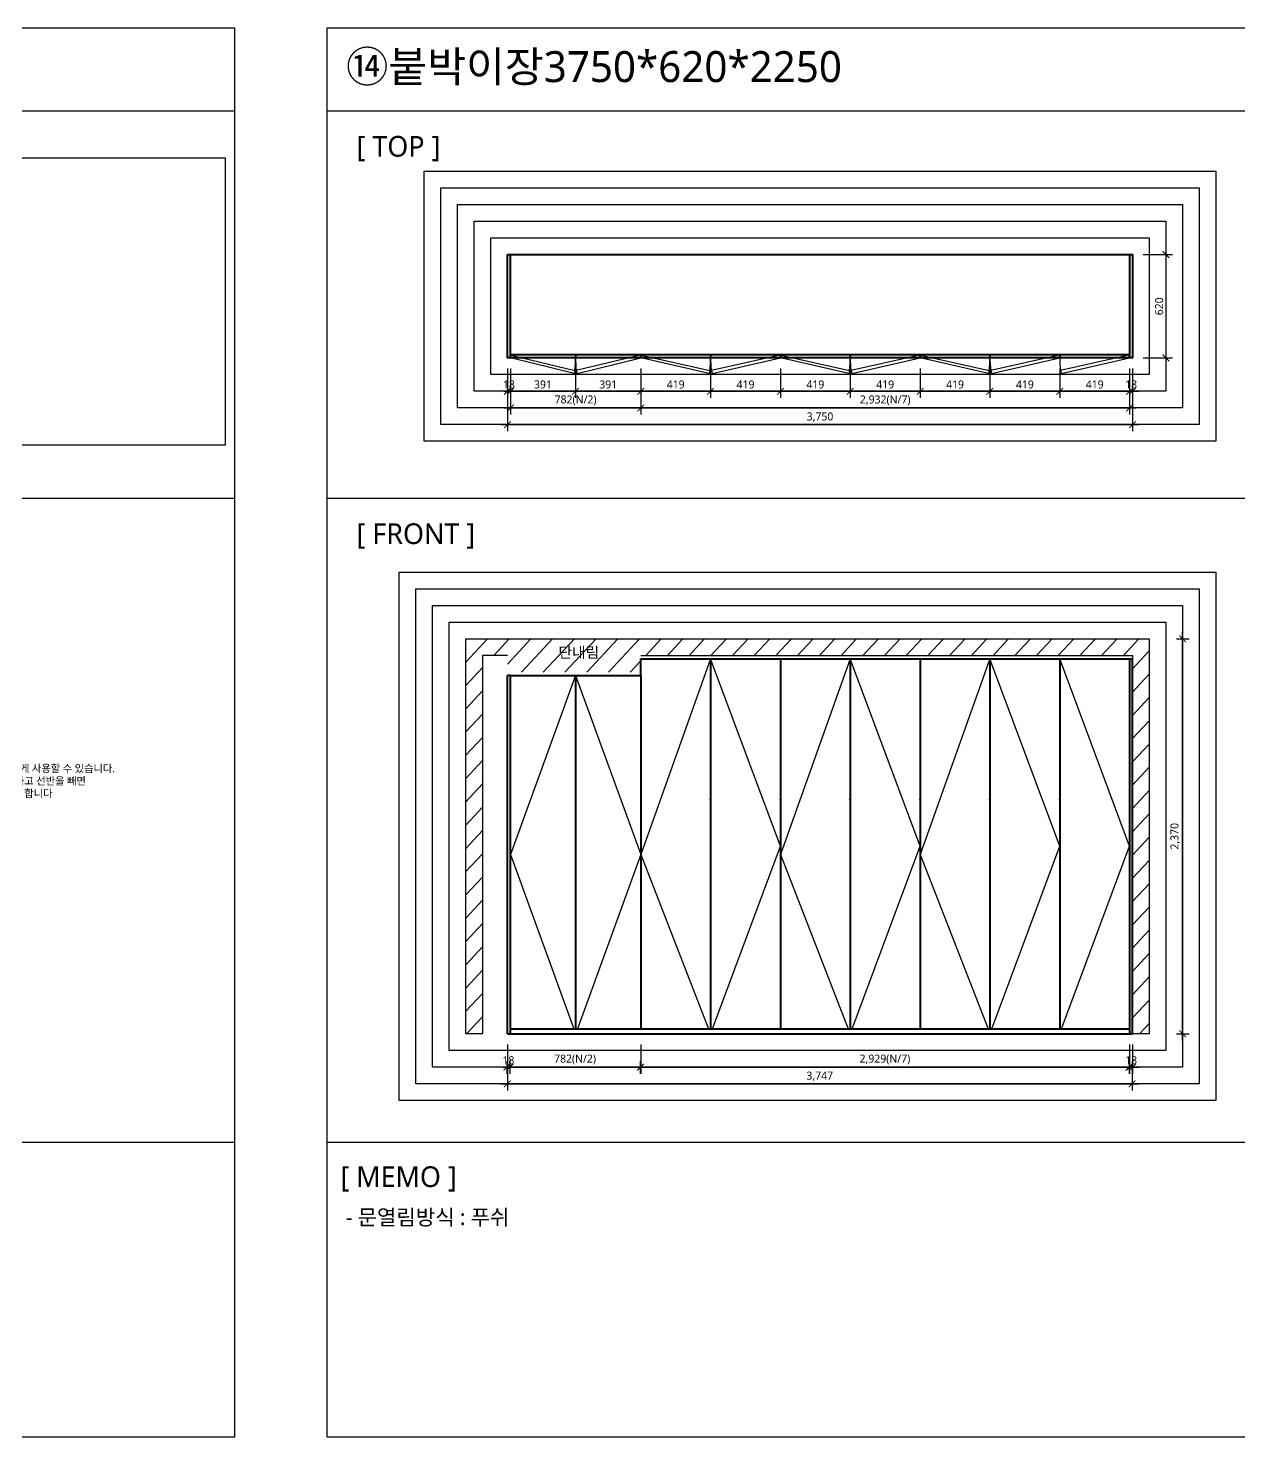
# Model space of a CAD drawing. Header units: millimetres. Extents: x 512 to 764439, y -71 to 559481.
# Drawn here: x 526170 to 533432, y 206194 to 214645 of the extents above; entities that cross this region are included whole.
import ezdxf

# ---------------------------------------------------------------- set-up
doc = ezdxf.new("R2010")
doc.units = ezdxf.units.MM
doc.header["$LTSCALE"] = 50
for name, pattern in [('ACAD_ISO07W100', [3, 0, -3]), ('CENTER', [50.8, 31.75, -6.35, 6.35, -6.35]), ('DASHDOT', [1, 0.5, -0.25, 0, -0.25])]:
    doc.linetypes.add(name, pattern=pattern)
for name, color, linetype in [('#CENTER', 1, 'CENTER'), ('#FUR_제작', 6, 'Continuous'), ('#가전가구', 252, 'Continuous'), ('#건축벽체_CON', 2, 'Continuous'), ('.', 8, 'Continuous'), ('_R_F_WIN', 4, 'Continuous')]:
    doc.layers.add(name, color=color, linetype=linetype)
doc.layers.add('#Fur', color=6, linetype='Continuous', lineweight=40)
doc.styles.add('맑은 고딕', font='malgun.ttf')
doc.styles.add('맑은고딕', font='malgun.ttf')
doc.dimstyles.new('DIM-120', dxfattribs={"dimscale": 120, "dimtxt": 0.6, "dimasz": 0.8, "dimexe": 0.8, "dimexo": 0.8, "dimgap": 0.2, "dimtad": 1, "dimdec": 0, "dimlunit": 6, "dimtxsty": '맑은고딕', "dimblk": 'ARCHTICK', "dimcen": 1, "dimdle": 0.8, "dimclrd": 5, "dimclre": 5, "dimclrt": 4, "dimadec": 0, "dimazin": 0, "dimtfac": 1, "dimtdec": 0, "dimtix": 1, "dimtmove": 2, "dimatfit": 3, "dimldrblk": 'ARCHTICK', "dimfxl": 1, "dimtolj": 1, "dimtzin": 0, "dimarcsym": 0})
picture_1 = doc.add_image_def('image19.png', size_in_pixel=(1047, 669))

# ---------------------------------------------------------------- blocks, each defined once
blk = doc.blocks.new('_ArchTick')
at = {"color": 0, "linetype": 'ByBlock', "const_width": 0.15}
blk.add_lwpolyline([(-0.5, -0.5), (0.5, 0.5)], dxfattribs=at)
blk = doc.blocks.new('*D497')
at = {"color": 5, "lineweight": -2, "transparency": 16777216}
for p, q in [((529044.7, 212602.8), (529044.7, 212426.8)), ((529062.7, 212602.8), (529062.7, 212426.8)), ((529044.7, 212466.8), (529004.7, 212466.8)), ((529044.7, 212466.8), (529062.7, 212466.8)), ((529062.7, 212466.8), (529102.7, 212466.8))]:
    blk.add_line(p, q, dxfattribs=at)
at = {"layer": 'Defpoints', "color": 0, "transparency": 16777216}
for p in [(529044.7, 212666.8), (529062.7, 212666.8), (529062.7, 212466.8)]:
    blk.add_point(p, dxfattribs=at)
at = {"color": 5, "lineweight": -2, "transparency": 16777216, "xscale": 40, "yscale": 40, "zscale": 40}
blk.add_blockref('_ArchTick', (529044.7, 212466.8), dxfattribs=at)
at = {"color": 5, "lineweight": -2, "transparency": 16777216, "xscale": 40, "yscale": 40, "zscale": 40, "rotation": 180}
blk.add_blockref('_ArchTick', (529062.7, 212466.8), dxfattribs=at)
at = {"color": 4, "transparency": 16777216, "insert": (529053.7, 212507.7), "char_height": 48, "attachment_point": 5, "style": '맑은고딕'}
blk.add_mtext('\\A1;18', dxfattribs=at)
blk = doc.blocks.new('*D498')
at = {"color": 5, "lineweight": -2, "transparency": 16777216}
for p, q in [((529062.7, 212602.8), (529062.7, 212426.8)), ((529453.7, 212602.8), (529453.7, 212426.8)), ((529022.7, 212466.8), (529493.7, 212466.8))]:
    blk.add_line(p, q, dxfattribs=at)
at = {"layer": 'Defpoints', "color": 0, "transparency": 16777216}
for p in [(529062.7, 212666.8), (529453.7, 212666.8), (529453.7, 212466.8)]:
    blk.add_point(p, dxfattribs=at)
at = {"color": 5, "lineweight": -2, "transparency": 16777216, "xscale": 40, "yscale": 40, "zscale": 40, "rotation": 180}
blk.add_blockref('_ArchTick', (529062.7, 212466.8), dxfattribs=at)
at = {"color": 5, "lineweight": -2, "transparency": 16777216, "xscale": 40, "yscale": 40, "zscale": 40}
blk.add_blockref('_ArchTick', (529453.7, 212466.8), dxfattribs=at)
at = {"color": 4, "transparency": 16777216, "insert": (529258.2, 212507.7), "char_height": 48, "attachment_point": 5, "style": '맑은고딕'}
blk.add_mtext('\\A1;391', dxfattribs=at)
blk = doc.blocks.new('*D499')
at = {"color": 5, "lineweight": -2, "transparency": 16777216}
for p, q in [((529453.7, 212602.8), (529453.7, 212426.8)), ((529844.7, 212602.8), (529844.7, 212426.8)), ((529413.7, 212466.8), (529884.7, 212466.8))]:
    blk.add_line(p, q, dxfattribs=at)
at = {"layer": 'Defpoints', "color": 0, "transparency": 16777216}
for p in [(529453.7, 212666.8), (529844.7, 212666.8), (529844.7, 212466.8)]:
    blk.add_point(p, dxfattribs=at)
at = {"color": 5, "lineweight": -2, "transparency": 16777216, "xscale": 40, "yscale": 40, "zscale": 40, "rotation": 180}
blk.add_blockref('_ArchTick', (529453.7, 212466.8), dxfattribs=at)
at = {"color": 5, "lineweight": -2, "transparency": 16777216, "xscale": 40, "yscale": 40, "zscale": 40}
blk.add_blockref('_ArchTick', (529844.7, 212466.8), dxfattribs=at)
at = {"color": 4, "transparency": 16777216, "insert": (529649.2, 212507.7), "char_height": 48, "attachment_point": 5, "style": '맑은고딕'}
blk.add_mtext('\\A1;391', dxfattribs=at)
blk = doc.blocks.new('*D500')
at = {"color": 5, "lineweight": -2, "transparency": 16777216}
for p, q in [((529844.7, 212602.8), (529844.7, 212426.8)), ((530263.6, 212602.8), (530263.6, 212426.8)), ((529804.7, 212466.8), (530303.6, 212466.8))]:
    blk.add_line(p, q, dxfattribs=at)
at = {"layer": 'Defpoints', "color": 0, "transparency": 16777216}
for p in [(529844.7, 212666.8), (530263.6, 212666.8), (530263.6, 212466.8)]:
    blk.add_point(p, dxfattribs=at)
at = {"color": 5, "lineweight": -2, "transparency": 16777216, "xscale": 40, "yscale": 40, "zscale": 40, "rotation": 180}
blk.add_blockref('_ArchTick', (529844.7, 212466.8), dxfattribs=at)
at = {"color": 5, "lineweight": -2, "transparency": 16777216, "xscale": 40, "yscale": 40, "zscale": 40}
blk.add_blockref('_ArchTick', (530263.6, 212466.8), dxfattribs=at)
at = {"color": 4, "transparency": 16777216, "insert": (530054.1, 212507.7), "char_height": 48, "attachment_point": 5, "style": '맑은고딕'}
blk.add_mtext('\\A1;419', dxfattribs=at)
blk = doc.blocks.new('*D501')
at = {"color": 5, "lineweight": -2, "transparency": 16777216}
for p, q in [((530263.6, 212611.8), (530263.6, 212426.8)), ((530682.4, 212602.8), (530682.4, 212426.8)), ((530223.6, 212466.8), (530722.4, 212466.8))]:
    blk.add_line(p, q, dxfattribs=at)
at = {"layer": 'Defpoints', "color": 0, "transparency": 16777216}
for p in [(530263.6, 212675.8), (530682.4, 212666.8), (530682.4, 212466.8)]:
    blk.add_point(p, dxfattribs=at)
at = {"color": 5, "lineweight": -2, "transparency": 16777216, "xscale": 40, "yscale": 40, "zscale": 40, "rotation": 180}
blk.add_blockref('_ArchTick', (530263.6, 212466.8), dxfattribs=at)
at = {"color": 5, "lineweight": -2, "transparency": 16777216, "xscale": 40, "yscale": 40, "zscale": 40}
blk.add_blockref('_ArchTick', (530682.4, 212466.8), dxfattribs=at)
at = {"color": 4, "transparency": 16777216, "insert": (530473, 212507.7), "char_height": 48, "attachment_point": 5, "style": '맑은고딕'}
blk.add_mtext('\\A1;419', dxfattribs=at)
blk = doc.blocks.new('*D502')
at = {"color": 5, "lineweight": -2, "transparency": 16777216}
for p, q in [((530682.4, 212602.8), (530682.4, 212426.8)), ((531101.2, 212598.9), (531101.2, 212426.8)), ((530642.4, 212466.8), (531141.2, 212466.8))]:
    blk.add_line(p, q, dxfattribs=at)
at = {"layer": 'Defpoints', "color": 0, "transparency": 16777216}
for p in [(530682.4, 212666.8), (531101.2, 212662.9), (531101.2, 212466.8)]:
    blk.add_point(p, dxfattribs=at)
at = {"color": 5, "lineweight": -2, "transparency": 16777216, "xscale": 40, "yscale": 40, "zscale": 40, "rotation": 180}
blk.add_blockref('_ArchTick', (530682.4, 212466.8), dxfattribs=at)
at = {"color": 5, "lineweight": -2, "transparency": 16777216, "xscale": 40, "yscale": 40, "zscale": 40}
blk.add_blockref('_ArchTick', (531101.2, 212466.8), dxfattribs=at)
at = {"color": 4, "transparency": 16777216, "insert": (530891.8, 212507.7), "char_height": 48, "attachment_point": 5, "style": '맑은고딕'}
blk.add_mtext('\\A1;419', dxfattribs=at)
blk = doc.blocks.new('*D503')
at = {"color": 5, "lineweight": -2, "transparency": 16777216}
for p, q in [((531101.2, 212602.8), (531101.2, 212426.8)), ((531520.1, 212602.8), (531520.1, 212426.8)), ((531061.2, 212466.8), (531560.1, 212466.8))]:
    blk.add_line(p, q, dxfattribs=at)
at = {"layer": 'Defpoints', "color": 0, "transparency": 16777216}
for p in [(531101.2, 212666.8), (531520.1, 212666.8), (531520.1, 212466.8)]:
    blk.add_point(p, dxfattribs=at)
at = {"color": 5, "lineweight": -2, "transparency": 16777216, "xscale": 40, "yscale": 40, "zscale": 40, "rotation": 180}
blk.add_blockref('_ArchTick', (531101.2, 212466.8), dxfattribs=at)
at = {"color": 5, "lineweight": -2, "transparency": 16777216, "xscale": 40, "yscale": 40, "zscale": 40}
blk.add_blockref('_ArchTick', (531520.1, 212466.8), dxfattribs=at)
at = {"color": 4, "transparency": 16777216, "insert": (531310.7, 212507.7), "char_height": 48, "attachment_point": 5, "style": '맑은고딕'}
blk.add_mtext('\\A1;419', dxfattribs=at)
blk = doc.blocks.new('*D504')
at = {"color": 5, "lineweight": -2, "transparency": 16777216}
for p, q in [((531520.1, 212602.8), (531520.1, 212426.8)), ((531939, 212602.8), (531939, 212426.8)), ((531480.1, 212466.8), (531979, 212466.8))]:
    blk.add_line(p, q, dxfattribs=at)
at = {"layer": 'Defpoints', "color": 0, "transparency": 16777216}
for p in [(531520.1, 212666.8), (531939, 212666.8), (531939, 212466.8)]:
    blk.add_point(p, dxfattribs=at)
at = {"color": 5, "lineweight": -2, "transparency": 16777216, "xscale": 40, "yscale": 40, "zscale": 40, "rotation": 180}
blk.add_blockref('_ArchTick', (531520.1, 212466.8), dxfattribs=at)
at = {"color": 5, "lineweight": -2, "transparency": 16777216, "xscale": 40, "yscale": 40, "zscale": 40}
blk.add_blockref('_ArchTick', (531939, 212466.8), dxfattribs=at)
at = {"color": 4, "transparency": 16777216, "insert": (531729.6, 212507.7), "char_height": 48, "attachment_point": 5, "style": '맑은고딕'}
blk.add_mtext('\\A1;419', dxfattribs=at)
blk = doc.blocks.new('*D505')
at = {"color": 5, "lineweight": -2, "transparency": 16777216}
for p, q in [((531939, 212602.8), (531939, 212426.8)), ((532357.8, 212602.8), (532357.8, 212426.8)), ((531899, 212466.8), (532397.8, 212466.8))]:
    blk.add_line(p, q, dxfattribs=at)
at = {"layer": 'Defpoints', "color": 0, "transparency": 16777216}
for p in [(531939, 212666.8), (532357.8, 212666.8), (532357.8, 212466.8)]:
    blk.add_point(p, dxfattribs=at)
at = {"color": 5, "lineweight": -2, "transparency": 16777216, "xscale": 40, "yscale": 40, "zscale": 40, "rotation": 180}
blk.add_blockref('_ArchTick', (531939, 212466.8), dxfattribs=at)
at = {"color": 5, "lineweight": -2, "transparency": 16777216, "xscale": 40, "yscale": 40, "zscale": 40}
blk.add_blockref('_ArchTick', (532357.8, 212466.8), dxfattribs=at)
at = {"color": 4, "transparency": 16777216, "insert": (532148.4, 212507.7), "char_height": 48, "attachment_point": 5, "style": '맑은고딕'}
blk.add_mtext('\\A1;419', dxfattribs=at)
blk = doc.blocks.new('*D506')
at = {"color": 5, "lineweight": -2, "transparency": 16777216}
for p, q in [((532357.8, 212602.8), (532357.8, 212426.8)), ((532776.7, 212602.8), (532776.7, 212426.8)), ((532317.8, 212466.8), (532816.7, 212466.8))]:
    blk.add_line(p, q, dxfattribs=at)
at = {"layer": 'Defpoints', "color": 0, "transparency": 16777216}
for p in [(532357.8, 212666.8), (532776.7, 212666.8), (532776.7, 212466.8)]:
    blk.add_point(p, dxfattribs=at)
at = {"color": 5, "lineweight": -2, "transparency": 16777216, "xscale": 40, "yscale": 40, "zscale": 40, "rotation": 180}
blk.add_blockref('_ArchTick', (532357.8, 212466.8), dxfattribs=at)
at = {"color": 5, "lineweight": -2, "transparency": 16777216, "xscale": 40, "yscale": 40, "zscale": 40}
blk.add_blockref('_ArchTick', (532776.7, 212466.8), dxfattribs=at)
at = {"color": 4, "transparency": 16777216, "insert": (532567.3, 212507.7), "char_height": 48, "attachment_point": 5, "style": '맑은고딕'}
blk.add_mtext('\\A1;419', dxfattribs=at)
blk = doc.blocks.new('*D507')
at = {"color": 5, "lineweight": -2, "transparency": 16777216}
for p, q in [((532776.7, 212602.8), (532776.7, 212426.8)), ((532794.7, 212602.8), (532794.7, 212426.8)), ((532776.7, 212466.8), (532736.7, 212466.8)), ((532776.7, 212466.8), (532794.7, 212466.8)), ((532794.7, 212466.8), (532834.7, 212466.8))]:
    blk.add_line(p, q, dxfattribs=at)
at = {"layer": 'Defpoints', "color": 0, "transparency": 16777216}
for p in [(532776.7, 212666.8), (532794.7, 212666.8), (532794.7, 212466.8)]:
    blk.add_point(p, dxfattribs=at)
at = {"color": 5, "lineweight": -2, "transparency": 16777216, "xscale": 40, "yscale": 40, "zscale": 40}
blk.add_blockref('_ArchTick', (532776.7, 212466.8), dxfattribs=at)
at = {"color": 5, "lineweight": -2, "transparency": 16777216, "xscale": 40, "yscale": 40, "zscale": 40, "rotation": 180}
blk.add_blockref('_ArchTick', (532794.7, 212466.8), dxfattribs=at)
at = {"color": 4, "transparency": 16777216, "insert": (532785.7, 212507.7), "char_height": 48, "attachment_point": 5, "style": '맑은고딕'}
blk.add_mtext('\\A1;18', dxfattribs=at)
blk = doc.blocks.new('*D508')
at = {"color": 5, "lineweight": -2, "transparency": 16777216}
for p, q in [((529062.7, 212602.8), (529062.7, 212326.8)), ((529844.7, 212602.8), (529844.7, 212326.8)), ((529022.7, 212366.8), (529884.7, 212366.8))]:
    blk.add_line(p, q, dxfattribs=at)
at = {"layer": 'Defpoints', "color": 0, "transparency": 16777216}
for p in [(529062.7, 212666.8), (529844.7, 212666.8), (529844.7, 212366.8)]:
    blk.add_point(p, dxfattribs=at)
at = {"color": 5, "lineweight": -2, "transparency": 16777216, "xscale": 40, "yscale": 40, "zscale": 40, "rotation": 180}
blk.add_blockref('_ArchTick', (529062.7, 212366.8), dxfattribs=at)
at = {"color": 5, "lineweight": -2, "transparency": 16777216, "xscale": 40, "yscale": 40, "zscale": 40}
blk.add_blockref('_ArchTick', (529844.7, 212366.8), dxfattribs=at)
at = {"color": 4, "transparency": 16777216, "insert": (529453.7, 212412.6), "char_height": 48, "attachment_point": 5, "style": '맑은고딕'}
blk.add_mtext('\\A1;782(N/2)', dxfattribs=at)
blk = doc.blocks.new('*D509')
at = {"color": 5, "lineweight": -2, "transparency": 16777216}
for p, q in [((529844.7, 212602.8), (529844.7, 212326.8)), ((532776.7, 212602.8), (532776.7, 212326.8)), ((529804.7, 212366.8), (532816.7, 212366.8))]:
    blk.add_line(p, q, dxfattribs=at)
at = {"layer": 'Defpoints', "color": 0, "transparency": 16777216}
for p in [(529844.7, 212666.8), (532776.7, 212666.8), (532776.7, 212366.8)]:
    blk.add_point(p, dxfattribs=at)
at = {"color": 5, "lineweight": -2, "transparency": 16777216, "xscale": 40, "yscale": 40, "zscale": 40, "rotation": 180}
blk.add_blockref('_ArchTick', (529844.7, 212366.8), dxfattribs=at)
at = {"color": 5, "lineweight": -2, "transparency": 16777216, "xscale": 40, "yscale": 40, "zscale": 40}
blk.add_blockref('_ArchTick', (532776.7, 212366.8), dxfattribs=at)
at = {"color": 4, "transparency": 16777216, "insert": (531310.7, 212412.6), "char_height": 48, "attachment_point": 5, "style": '맑은고딕'}
blk.add_mtext('\\A1;2,932(N/7)', dxfattribs=at)
blk = doc.blocks.new('*D168')
at = {"color": 5, "lineweight": -2, "transparency": 16777216}
for p, q in [((529044.7, 212602.8), (529044.7, 212226.8)), ((532794.7, 212602.8), (532794.7, 212226.8)), ((529004.7, 212266.8), (532834.7, 212266.8))]:
    blk.add_line(p, q, dxfattribs=at)
at = {"layer": 'Defpoints', "color": 0, "transparency": 16777216}
for p in [(529044.7, 212666.8), (532794.7, 212666.8), (532794.7, 212266.8)]:
    blk.add_point(p, dxfattribs=at)
at = {"color": 5, "lineweight": -2, "transparency": 16777216, "xscale": 40, "yscale": 40, "zscale": 40, "rotation": 180}
blk.add_blockref('_ArchTick', (529044.7, 212266.8), dxfattribs=at)
at = {"color": 5, "lineweight": -2, "transparency": 16777216, "xscale": 40, "yscale": 40, "zscale": 40}
blk.add_blockref('_ArchTick', (532794.7, 212266.8), dxfattribs=at)
at = {"color": 4, "transparency": 16777216, "insert": (530919.7, 212311.6), "char_height": 48, "attachment_point": 5, "style": '맑은고딕'}
blk.add_mtext('\\A1;3,750', dxfattribs=at)
blk = doc.blocks.new('*D510')
at = {"color": 5, "lineweight": -2, "transparency": 16777216}
for p, q in [((532994.7, 213326.8), (532994.7, 212626.8)), ((532858.7, 213286.8), (533034.7, 213286.8)), ((532858.7, 212666.8), (533034.7, 212666.8))]:
    blk.add_line(p, q, dxfattribs=at)
at = {"layer": 'Defpoints', "color": 0, "transparency": 16777216}
for p in [(532794.7, 213286.8), (532794.7, 212666.8), (532994.7, 212666.8)]:
    blk.add_point(p, dxfattribs=at)
at = {"color": 5, "lineweight": -2, "transparency": 16777216, "xscale": 40, "yscale": 40, "zscale": 40}
for p, rotation in [((532994.7, 213286.8), 90), ((532994.7, 212666.8), 270)]:
    blk.add_blockref('_ArchTick', p, dxfattribs=dict(at, rotation=rotation))
at = {"color": 4, "transparency": 16777216, "insert": (532953.9, 212976.8), "char_height": 48, "attachment_point": 5, "rotation": 90, "style": '맑은고딕'}
blk.add_mtext('\\A1;620', dxfattribs=at)
blk = doc.blocks.new('*D169')
at = {"color": 5, "lineweight": -2, "transparency": 16777216}
for p, q in [((529041.5, 208412.1), (529001.5, 208412.1)), ((529041.5, 208448.1), (529041.5, 208372.1)), ((529041.5, 208412.1), (529059.5, 208412.1)), ((529059.5, 208448.1), (529059.5, 208372.1)), ((529059.5, 208412.1), (529099.5, 208412.1))]:
    blk.add_line(p, q, dxfattribs=at)
at = {"layer": 'Defpoints', "color": 0, "transparency": 16777216}
for p in [(529041.5, 208512.1), (529059.5, 208512.1), (529059.5, 208412.1)]:
    blk.add_point(p, dxfattribs=at)
at = {"color": 5, "lineweight": -2, "transparency": 16777216, "xscale": 40, "yscale": 40, "zscale": 40}
blk.add_blockref('_ArchTick', (529041.5, 208412.1), dxfattribs=at)
at = {"color": 5, "lineweight": -2, "transparency": 16777216, "xscale": 40, "yscale": 40, "zscale": 40, "rotation": 180}
blk.add_blockref('_ArchTick', (529059.5, 208412.1), dxfattribs=at)
at = {"color": 4, "transparency": 16777216, "insert": (529050.5, 208453.1), "char_height": 48, "attachment_point": 5, "style": '맑은고딕'}
blk.add_mtext('\\A1;18', dxfattribs=at)
blk = doc.blocks.new('*D170')
at = {"color": 5, "lineweight": -2, "transparency": 16777216}
for p, q in [((533058.7, 210982.1), (533134.7, 210982.1)), ((533094.7, 208572.1), (533094.7, 211022.1)), ((533058.7, 208612.1), (533134.7, 208612.1))]:
    blk.add_line(p, q, dxfattribs=at)
at = {"layer": 'Defpoints', "color": 0, "transparency": 16777216}
for p in [(532994.7, 210982.1), (533094.7, 210982.1), (532994.7, 208612.1)]:
    blk.add_point(p, dxfattribs=at)
at = {"color": 5, "lineweight": -2, "transparency": 16777216, "xscale": 40, "yscale": 40, "zscale": 40}
for p, rotation in [((533094.7, 210982.1), 90), ((533094.7, 208612.1), 270)]:
    blk.add_blockref('_ArchTick', p, dxfattribs=dict(at, rotation=rotation))
at = {"color": 4, "transparency": 16777216, "insert": (533049.9, 209797.1), "char_height": 48, "attachment_point": 5, "rotation": 90, "style": '맑은고딕'}
blk.add_mtext('\\A1;2,370', dxfattribs=at)
blk = doc.blocks.new('*D171')
at = {"color": 5, "lineweight": -2, "transparency": 16777216}
for p, q in [((529019.5, 208412.1), (529881.5, 208412.1)), ((529059.5, 208448.1), (529059.5, 208372.1)), ((529841.5, 208448.1), (529841.5, 208372.1))]:
    blk.add_line(p, q, dxfattribs=at)
at = {"layer": 'Defpoints', "color": 0, "transparency": 16777216}
for p in [(529059.5, 208512.1), (529841.5, 208512.1), (529841.5, 208412.1)]:
    blk.add_point(p, dxfattribs=at)
at = {"color": 5, "lineweight": -2, "transparency": 16777216, "xscale": 40, "yscale": 40, "zscale": 40, "rotation": 180}
blk.add_blockref('_ArchTick', (529059.5, 208412.1), dxfattribs=at)
at = {"color": 5, "lineweight": -2, "transparency": 16777216, "xscale": 40, "yscale": 40, "zscale": 40}
blk.add_blockref('_ArchTick', (529841.5, 208412.1), dxfattribs=at)
at = {"color": 4, "transparency": 16777216, "insert": (529450.5, 208458), "char_height": 48, "attachment_point": 5, "style": '맑은고딕'}
blk.add_mtext('\\A1;782(N/2)', dxfattribs=at)
blk = doc.blocks.new('*D172')
at = {"color": 5, "lineweight": -2, "transparency": 16777216}
for p, q in [((529844.7, 208548.1), (529844.7, 208372.1)), ((529804.7, 208412.1), (532813.5, 208412.1)), ((532773.5, 208448.1), (532773.5, 208372.1))]:
    blk.add_line(p, q, dxfattribs=at)
at = {"layer": 'Defpoints', "color": 0, "transparency": 16777216}
for p in [(529844.7, 208612.1), (532773.5, 208512.1), (532773.5, 208412.1)]:
    blk.add_point(p, dxfattribs=at)
at = {"color": 5, "lineweight": -2, "transparency": 16777216, "xscale": 40, "yscale": 40, "zscale": 40, "rotation": 180}
blk.add_blockref('_ArchTick', (529844.7, 208412.1), dxfattribs=at)
at = {"color": 5, "lineweight": -2, "transparency": 16777216, "xscale": 40, "yscale": 40, "zscale": 40}
blk.add_blockref('_ArchTick', (532773.5, 208412.1), dxfattribs=at)
at = {"color": 4, "transparency": 16777216, "insert": (531309.1, 208458), "char_height": 48, "attachment_point": 5, "style": '맑은고딕'}
blk.add_mtext('\\A1;2,929(N/7)', dxfattribs=at)
blk = doc.blocks.new('*D173')
at = {"color": 5, "lineweight": -2, "transparency": 16777216}
for p, q in [((532776.7, 208548.1), (532776.7, 208372.1)), ((532794.7, 208548.1), (532794.7, 208372.1)), ((532776.7, 208412.1), (532736.7, 208412.1)), ((532776.7, 208412.1), (532794.7, 208412.1)), ((532794.7, 208412.1), (532834.7, 208412.1))]:
    blk.add_line(p, q, dxfattribs=at)
at = {"layer": 'Defpoints', "color": 0, "transparency": 16777216}
for p in [(532776.7, 208612.1), (532794.7, 208612.1), (532794.7, 208412.1)]:
    blk.add_point(p, dxfattribs=at)
at = {"color": 5, "lineweight": -2, "transparency": 16777216, "xscale": 40, "yscale": 40, "zscale": 40}
blk.add_blockref('_ArchTick', (532776.7, 208412.1), dxfattribs=at)
at = {"color": 5, "lineweight": -2, "transparency": 16777216, "xscale": 40, "yscale": 40, "zscale": 40, "rotation": 180}
blk.add_blockref('_ArchTick', (532794.7, 208412.1), dxfattribs=at)
at = {"color": 4, "transparency": 16777216, "insert": (532785.7, 208453.1), "char_height": 48, "attachment_point": 5, "style": '맑은고딕'}
blk.add_mtext('\\A1;18', dxfattribs=at)
blk = doc.blocks.new('*D174')
at = {"color": 5, "lineweight": -2, "transparency": 16777216}
for p, q in [((529044.7, 208548.1), (529044.7, 208272.1)), ((532791.5, 208448.1), (532791.5, 208272.1)), ((529004.7, 208312.1), (532831.5, 208312.1))]:
    blk.add_line(p, q, dxfattribs=at)
at = {"layer": 'Defpoints', "color": 0, "transparency": 16777216}
for p in [(529044.7, 208612.1), (532791.5, 208512.1), (532791.5, 208312.1)]:
    blk.add_point(p, dxfattribs=at)
at = {"color": 5, "lineweight": -2, "transparency": 16777216, "xscale": 40, "yscale": 40, "zscale": 40, "rotation": 180}
blk.add_blockref('_ArchTick', (529044.7, 208312.1), dxfattribs=at)
at = {"color": 5, "lineweight": -2, "transparency": 16777216, "xscale": 40, "yscale": 40, "zscale": 40}
blk.add_blockref('_ArchTick', (532791.5, 208312.1), dxfattribs=at)
at = {"color": 4, "transparency": 16777216, "insert": (530918.1, 208357), "char_height": 48, "attachment_point": 5, "style": '맑은고딕'}
blk.add_mtext('\\A1;3,747', dxfattribs=at)

msp = doc.modelspace()

# ---------------------------------------------------------------- hatches: boundary and pattern name
at = {"layer": '.', "ltscale": 2, "true_color": 0xd19cc7, "transparency": 33554559}
h = msp.add_hatch(dxfattribs=at)
h.set_pattern_fill('ANSI31', color=9, scale=30, angle=2)
h.set_pattern_definition([(47, (159790.54, 196972.33), (-69.66144, 64.960344), [])])
h.paths.add_polyline_path([(529844.70145463, 210882.076483), (532794.70145463, 210882.076483), (532794.70145463, 210862.076483), (532794.70145463, 208612.076483), (532894.70145463, 208612.076483), (532894.70145463, 210982.076483), (528794.70145463, 210982.076483), (528794.70145463, 208612.076483), (528894.70145463, 208612.076483), (528894.70145463, 210882.076483), (529044.70145463, 210882.076483), (529044.70145463, 210782.076483), (529844.70145463, 210782.076483), (529844.70145463, 210862.076483)])

# ---------------------------------------------------------------- linework, layer by layer
at = {"layer": '#CENTER', "linetype": 'DASHDOT', "ltscale": 50}
for p, q in [((530263.55859749, 210862.076483), (529844.70145463, 209687.076483)), ((530682.41574035, 209737.076483), (530263.55859749, 210862.076483)), ((531101.27288321, 210862.076483), (530682.41574035, 209687.076483)), ((531520.13002606, 209737.076483), (531101.27288321, 210862.076483)), ((531938.98716892, 210862.076483), (531520.13002606, 209687.076483)), ((532357.84431178, 209737.076483), (531938.98716892, 210862.076483)), ((532776.70145463, 209737.076483), (532357.84431178, 210862.076483)), ((529453.70145463, 210762.076483), (529062.70145463, 209687.076483)), ((529453.70145463, 210762.076483), (529844.70145463, 209687.076483)), ((529062.70145463, 209687.076483), (529442.78982673, 208642.076483)), ((529844.70145463, 209687.076483), (529464.61308254, 208642.076483)), ((529844.70145463, 209687.076483), (530251.86956095, 208642.076483)), ((530274.7281213, 208642.076483), (530682.41574035, 209737.076483)), ((530682.41574035, 209687.076483), (531089.58384666, 208642.076483)), ((531112.44240702, 208642.076483), (531520.13002606, 209737.076483)), ((531520.13002606, 209687.076483), (531927.29813238, 208642.076483)), ((531950.15669273, 208642.076483), (532357.84431178, 209737.076483)), ((532369.01383559, 208642.076483), (532776.70145463, 209737.076483))]:
    msp.add_line(p, q, dxfattribs=at)
at = {"layer": '#Fur', "ltscale": 2}
for p, q in [((529044.70145463, 213286.79341936), (532794.70145463, 213286.79341936)), ((529044.70145463, 212666.79341936), (529044.70145463, 213286.79341936)), ((529062.70145463, 212666.79341936), (529062.70145463, 213286.79341936)), ((532776.70145463, 213286.79341936), (532776.70145463, 212666.79341936)), ((532794.70145463, 213286.79341936), (532794.70145463, 212666.79341936)), ((532794.70145463, 212666.79341936), (529044.70145463, 212666.79341936)), ((532776.70145463, 212684.79341936), (529062.70145463, 212684.79341936)), ((529453.70145463, 212684.79341936), (529453.70145463, 212666.79341936)), ((529844.70145463, 212684.79341936), (529844.70145463, 212666.79341936)), ((530263.55859749, 212684.79341936), (530263.55859749, 212666.79341936)), ((530682.41574035, 212684.79341936), (530682.41574035, 212666.79341936)), ((531101.27288321, 212684.79341936), (531101.27288321, 212666.79341936)), ((531520.13002606, 212684.79341936), (531520.13002606, 212666.79341936)), ((531938.98716892, 212684.79341936), (531938.98716892, 212666.79341936)), ((532357.84431178, 212684.79341936), (532357.84431178, 212666.79341936)), ((529844.70145463, 210862.076483), (532794.70145463, 210862.076483)), ((529844.70145463, 210762.076483), (529844.70145463, 210862.076483)), ((530263.55859749, 210862.076483), (530263.55859749, 208642.076483)), ((530682.41574035, 210862.076483), (530682.41574035, 208642.076483)), ((531101.27288321, 210862.076483), (531101.27288321, 208642.076483)), ((531520.13002606, 210862.076483), (531520.13002606, 208642.076483)), ((531938.98716892, 210862.076483), (531938.98716892, 208642.076483)), ((532357.84431178, 210862.076483), (532357.84431178, 208642.076483)), ((532776.70145463, 210862.076483), (532776.70145463, 208612.076483)), ((532794.70145463, 208612.076483), (532794.70145463, 210862.076483)), ((529044.70145463, 208612.076483), (529044.70145463, 210762.076483)), ((529062.70145463, 210762.076483), (529044.70145463, 210762.076483)), ((529062.70145463, 208612.076483), (529062.70145463, 210762.076483)), ((529062.70145463, 210762.076483), (529844.70145463, 210762.076483)), ((529453.70145463, 210762.076483), (529453.70145463, 208642.076483)), ((529844.70145463, 210762.076483), (529844.70145463, 208642.076483)), ((529044.70145463, 208612.076483), (532794.70145463, 208612.076483)), ((529062.70145463, 208642.076483), (532776.70145463, 208642.076483))]:
    msp.add_line(p, q, dxfattribs=at)
msp.add_lwpolyline([(529044.70145463, 213286.79341936), (532794.70145463, 213286.79341936), (532794.70145463, 212666.79341936), (529044.70145463, 212666.79341936)], close=True, dxfattribs=at)
at = {"layer": '#Fur'}
for p in [(530263.55859749, 210018.53802561), (530682.41574035, 210018.53802561), (531101.27288321, 210018.53802561), (531520.13002606, 210018.53802561), (531938.98716892, 210018.53802561), (532357.84431178, 210018.53802561)]:
    msp.add_point(p, dxfattribs=at)
at = {"layer": '#FUR_제작', "color": 252}
for points in [[(529067.36019745, 212684.18008424), (529449.57135353, 212590.9804393), (529444.91261072, 212573.59377443), (529062.70145463, 212666.79341936)], [(529840.04271182, 212684.18008424), (529457.83155574, 212590.9804393), (529462.49029855, 212573.59377443), (529844.70145463, 212666.79341936)], [(529849.36019745, 212684.18008424), (530259.03588868, 212590.9804393), (530254.37714586, 212573.59377443), (529844.70145463, 212666.79341936)], [(530677.75699753, 212684.18008424), (530268.0813063, 212590.9804393), (530272.74004911, 212573.59377443), (530682.41574034, 212666.79341936)], [(530687.07448316, 212684.18008424), (531096.75017439, 212590.9804393), (531092.09143158, 212573.59377443), (530682.41574035, 212666.79341936)], [(531515.47128324, 212684.18008424), (531105.79559201, 212590.9804393), (531110.45433482, 212573.59377443), (531520.13002605, 212666.79341936)], [(531524.78876887, 212684.18008424), (531934.4644601, 212590.9804393), (531929.80571729, 212573.59377443), (531520.13002606, 212666.79341936)], [(532353.18556895, 212684.18008424), (531943.50987773, 212590.9804393), (531948.16862054, 212573.59377443), (532357.84431177, 212666.79341936)], [(532772.04271181, 212684.18008424), (532362.36702058, 212590.9804393), (532367.02576339, 212573.59377443), (532776.70145462, 212666.79341936)]]:
    msp.add_lwpolyline(points, close=True, dxfattribs=at)
for centre, radius, start, end in [((528880.95657789, 212659.97613568), 572.78544779, 353.0815542021, 0.6819495967), ((530026.44633138, 212659.97613568), 572.78544779, 179.3180504033, 186.9184457979), ((529767.4863478, 212658.34577514), 496.1441722, 352.1964046165, 0.9755989844), ((530759.63084717, 212658.34577514), 496.1441722, 179.0244010156, 187.8035953835), ((530605.20063352, 212658.34577514), 496.1441722, 352.1964046165, 0.9755989844), ((531597.34513288, 212658.34577514), 496.1441722, 179.0244010156, 187.8035953835), ((531442.91491923, 212658.34577514), 496.1441722, 352.1964046165, 0.9755989844), ((532435.0594186, 212658.34577514), 496.1441722, 179.0244010156, 187.8035953835), ((532853.91656145, 212658.34577514), 496.1441722, 179.0244010156, 187.8035953835)]:
    msp.add_arc(centre, radius, start, end, dxfattribs=at)
at = {"layer": '#건축벽체_CON'}
for p, q in [((528794.70145463, 208612.076483), (528794.70145463, 210982.076483)), ((528794.70145463, 210982.076483), (532894.70145463, 210982.076483)), ((529044.70145463, 210882.076483), (528894.70145463, 210882.076483)), ((528894.70145463, 210882.076483), (528894.70145463, 208612.076483)), ((529844.70145463, 210882.076483), (532794.70145463, 210882.076483)), ((532794.70145463, 210882.076483), (532794.70145463, 210862.076483)), ((532794.70145463, 210862.076483), (532794.70145463, 208612.076483)), ((528894.70145463, 208612.076483), (528794.70145463, 208612.076483))]:
    msp.add_line(p, q, dxfattribs=at)
msp.add_lwpolyline([(532894.70145463, 210982.076483), (532894.70145463, 208612.076483), (532794.70145463, 208612.076483)], dxfattribs=at)
at = {"layer": '#건축벽체_CON', "const_width": 0.000000000116}
msp.add_lwpolyline([(529044.70145463, 210882.076483), (529044.70145463, 210782.076483), (529844.70145463, 210782.076483), (529844.70145463, 210882.076483)], dxfattribs=at)
for p, q in [((515504.55371906, 214150.22946514), (527410.22366217, 214150.22946514)), ((527961.95441628, 214150.22946514), (539867.62435939, 214150.22946514)), ((527961.95441628, 214078.53309586), (527961.95441628, 207120.53503609)), ((515504.55371906, 207961.34993897), (527410.22366217, 207961.34993897)), ((527961.95441628, 207961.34993897), (539867.62435939, 207961.34993897))]:
    msp.add_line(p, q)
for points in [[(527410.22366217, 214645.47923629), (515504.55371906, 214645.47923629), (515504.55371906, 206194.05890884), (527410.22366217, 206194.05890884)], [(539867.62435939, 214645.47923629), (527961.95441628, 214645.47923629), (527961.95441628, 206194.05890884), (539867.62435939, 206194.05890884)]]:
    msp.add_lwpolyline(points, close=True)
for points in [[(515504.55371906, 211826.14814763), (527410.22366217, 211826.14814763)], [(527961.95441628, 211826.14814763), (539867.62435939, 211826.14814763)]]:
    msp.add_lwpolyline(points)
at = {"layer": 'Defpoints', "color": 253, "true_color": 0x9898cc}
for points in [[(528544.70145463, 213786.79341936), (533294.70145463, 213786.79341936), (533294.70145463, 212166.79341936), (528544.70145463, 212166.79341936)], [(528644.70145463, 213686.79341936), (533194.70145463, 213686.79341936), (533194.70145463, 212266.79341936), (528644.70145463, 212266.79341936)], [(528744.70145463, 213586.79341936), (533094.70145463, 213586.79341936), (533094.70145463, 212366.79341936), (528744.70145463, 212366.79341936)], [(528844.70145463, 213486.79341936), (532994.70145463, 213486.79341936), (532994.70145463, 212466.79341936), (528844.70145463, 212466.79341936)], [(528944.70145463, 213386.79341936), (532894.70145463, 213386.79341936), (532894.70145463, 212566.79341936), (528944.70145463, 212566.79341936)], [(528394.70145463, 211382.076483), (533294.70145463, 211382.076483), (533294.70145463, 208212.076483), (528394.70145463, 208212.076483)], [(528494.70145463, 211282.076483), (533194.70145463, 211282.076483), (533194.70145463, 208312.076483), (528494.70145463, 208312.076483)], [(528594.70145463, 211182.076483), (533094.70145463, 211182.076483), (533094.70145463, 208412.076483), (528594.70145463, 208412.076483)], [(528694.70145463, 211082.076483), (532994.70145463, 211082.076483), (532994.70145463, 208512.076483), (528694.70145463, 208512.076483)]]:
    msp.add_lwpolyline(points, close=True, dxfattribs=at)

# ---------------------------------------------------------------- texts
at = {"layer": '#가전가구', "insert": (528737.27004546, 210932.66328819), "char_height": 65, "attachment_point": 1, "style": '맑은고딕'}
msp.add_mtext_dynamic_manual_height_columns('\\pxqc;단내림', width=1471.5483469185, gutter_width=98.07255812, heights=[0], dxfattribs=at)
at = {"color": 7, "linetype": 'ACAD_ISO07W100', "ltscale": 10, "insert": (526121.31566562, 210164.09200131), "char_height": 45, "attachment_point": 5, "style": '맑은고딕'}
msp.add_mtext('\\pxql;[다보선반 예시 사진]\\P선반을 빼면 칸을 더 높게 사용할 수 있습니다.\\P일반적인 수납도 가능하고 선반을 빼면 ^J이불장으로도 사용가능 합니다', dxfattribs=at)
at = {"insert": (528075.64023591, 207557.81262573), "char_height": 92.8593320912, "attachment_point": 1, "style": '맑은고딕'}
msp.add_mtext_dynamic_manual_height_columns('- 문열림방식 : 푸쉬', width=3264.8350786126, gutter_width=15.47655535, heights=[1226.3759856], dxfattribs=at)
at = {"layer": '_R_F_WIN', "color": 7, "style": '맑은 고딕'}
for s, height, p in [('⑭붙박이장3750*620*2250 ', 185.7186641824, (528077.09998807, 214322.02505027)), ('[ TOP ]', 123.812442788, (528139.65335642, 213874.67628476)), ('[ FRONT ]', 123.812442788, (528139.65335642, 211550.59496725)), ('[ MEMO ]', 123.812442788, (528042.93397639, 207692.88971017))]:
    msp.add_text(s, height=height, dxfattribs=at).set_placement(p)

# ---------------------------------------------------------------- dimensions: what is measured, and where the dimension line sits
for base, p1, p2, picture, middle in [((532994.70145464, 212666.79341936), (532794.70145463, 213286.79341936), (532794.70145463, 212666.79341936), '*D510', (532953.90254159, 212976.79341936)), ((533094.70145464, 210982.076483), (532994.70145463, 208612.076483), (532994.70145463, 210982.076483), '*D170', (533049.87536768, 209797.076483))]:
    dim = msp.add_linear_dim(base=base, p1=p1, p2=p2, angle=90, dimstyle='DIM-120', override={"dimscale": 80, "dimasz": 0.5, "dimexe": 0.5, "dimdle": 0.5})
    dim.commit()
    dim.dimension.update_dxf_attribs({"geometry": picture, "text_midpoint": middle})
for base, p1, p2, picture, middle in [((529062.70145463, 212466.79341936), (529044.70145463, 212666.79341936), (529062.70145463, 212666.79341936), '*D497', (529053.70145463, 212507.72276719)), ((532794.70145463, 212266.79341936), (529044.70145463, 212666.79341936), (532794.70145463, 212666.79341936), '*D168', (530919.70145463, 212311.61950632)), ((529453.70145463, 212466.79341936), (529062.70145463, 212666.79341936), (529453.70145463, 212666.79341937), '*D498', (529258.20145463, 212507.72276719)), ((529844.70145462, 212466.79341936), (529453.70145463, 212666.79341936), (529844.70145462, 212666.79341936), '*D499', (529649.20145463, 212507.72276719)), ((530263.55859749, 212466.79341936), (529844.70145462, 212666.79341936), (530263.55859749, 212666.79342002), '*D500', (530054.13002606, 212507.72276719)), ((530682.41574035, 212466.79341936), (530263.55859749, 212675.79341936), (530682.41574035, 212666.79341932), '*D501', (530472.98716892, 212507.72276719)), ((531101.22210756, 212466.79341936), (530682.41574035, 212666.79341936), (531101.22210756, 212662.92653388), '*D502', (530891.81892396, 212507.72276719)), ((531520.13002605, 212466.79341936), (531101.22210756, 212666.79341936), (531520.13002605, 212666.79341936), '*D503', (531310.67606681, 212507.72276719)), ((531938.98716892, 212466.79341936), (531520.13002605, 212666.79341936), (531938.98716892, 212666.79342002), '*D504', (531729.55859749, 212507.72276719)), ((532357.84431178, 212466.79341936), (531938.98716892, 212666.79342002), (532357.84431178, 212666.79342002), '*D505', (532148.41574035, 212507.72276719)), ((532776.70145463, 212466.79341936), (532357.84431178, 212666.79341932), (532776.70145463, 212666.79341936), '*D506', (532567.27288321, 212507.72276719)), ((532794.70145463, 212466.79341936), (532776.70145463, 212666.79341936), (532794.70145463, 212666.79341936), '*D507', (532785.70145463, 212507.72276719)), ((532791.50653, 208312.12753375), (529044.70145463, 208612.076483), (532791.50653, 208512.12753375), '*D174', (530918.10399232, 208356.9536207)), ((532794.70145463, 208412.12753375), (532776.70145463, 208612.076483), (532794.70145463, 208612.076483), '*D173', (532785.70145463, 208453.05688157)), ((529059.50653, 208412.12753375), (529041.50653, 208512.12753375), (529059.50653, 208512.12753375), '*D169', (529050.50653, 208453.05688157))]:
    dim = msp.add_linear_dim(base=base, p1=p1, p2=p2, dimstyle='DIM-120', override={"dimscale": 80, "dimasz": 0.5, "dimexe": 0.5, "dimdle": 0.5})
    dim.commit()
    dim.dimension.update_dxf_attribs({"geometry": picture, "text_midpoint": middle})
for base, p1, p2, text, picture, middle in [((529844.70145463, 212366.79341936), (529062.70145463, 212666.79341936), (529844.70145463, 212666.79341936), '<>(N/2)', '*D508', (529453.70145463, 212412.63037589)), ((532776.70145462, 212366.79341936), (529844.70145463, 212666.79341936), (532776.70145462, 212666.79341936), '<>(N/7)', '*D509', (531310.70145463, 212412.63037589)), ((532773.50653, 208412.12753375), (529844.70145463, 208612.076483), (532773.50653, 208512.12753375), '<>(N/7)', '*D172', (531309.10399232, 208457.96449027)), ((529841.50653, 208412.12753375), (529059.50653, 208512.12753375), (529841.50653, 208512.12753375), '<>(N/2)', '*D171', (529450.50653, 208457.96449027))]:
    dim = msp.add_linear_dim(base=base, p1=p1, p2=p2, text=text, dimstyle='DIM-120', override={"dimscale": 80, "dimasz": 0.5, "dimexe": 0.5, "dimdle": 0.5})
    dim.commit()
    dim.dimension.update_dxf_attribs({"geometry": picture, "text_midpoint": middle})

# ---------------------------------------------------------------- pictures from other files: only their frames are drawn
image = msp.add_image(picture_1, insert=(524653.52989453, 212143.05891062), size_in_units=(2697.85031267, 1723.84131727))
image.dxf.flags = 7

doc.saveas('drawing.dxf')
